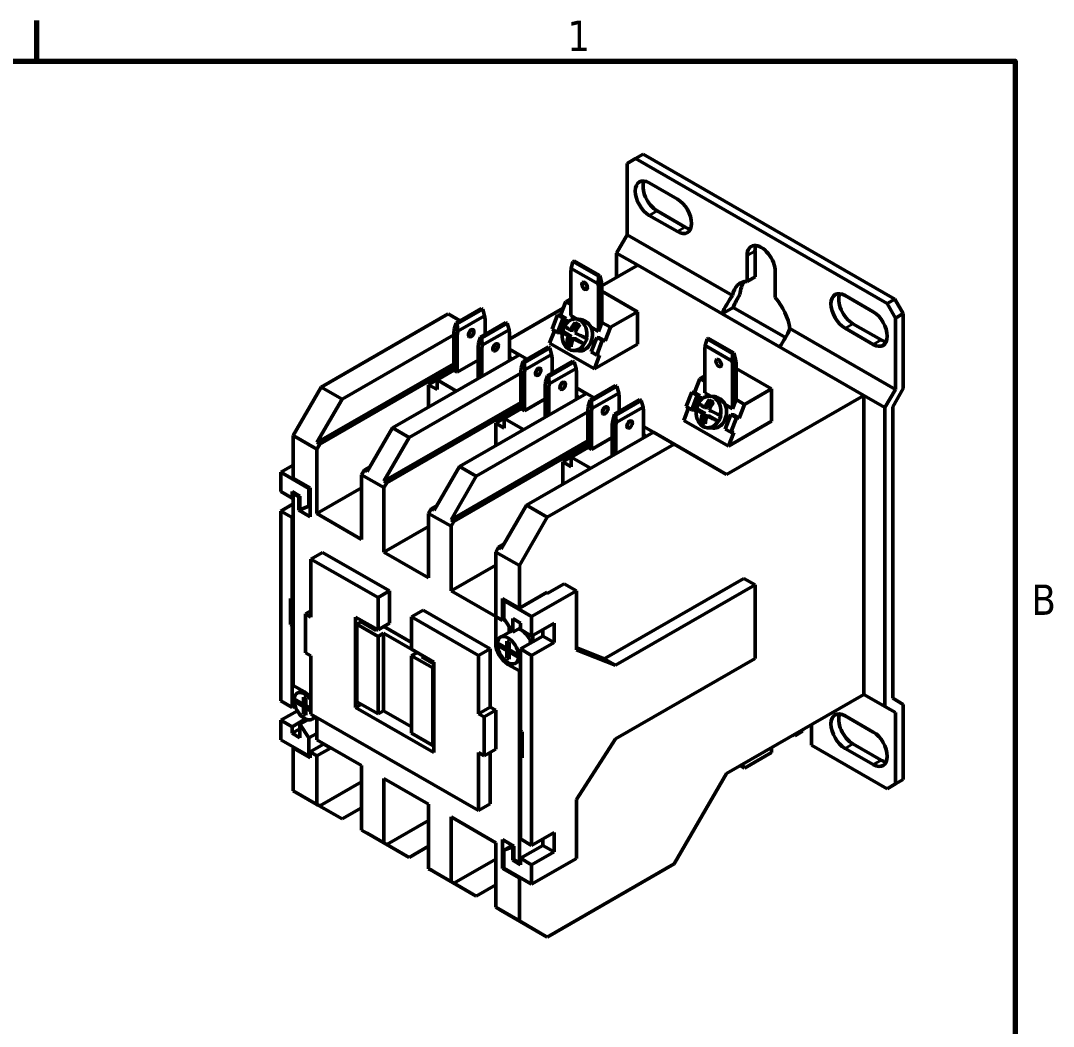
# Model space of a CAD drawing. Header units: inches. Extents: x 0.1 to 13.5, y 0.3 to 8.5.
# Drawn here: x 10.148 to 13.416, y 5.25 to 8.432 of the extents above; entities that cross this region are included whole.
import ezdxf

# ---------------------------------------------------------------- set-up
doc = ezdxf.new("R2010")
doc.units = ezdxf.units.IN
doc.header["$LTSCALE"] = 0.8
doc.header["$MEASUREMENT"] = 0
for name, color, linetype, lineweight in [('Border (ANSI)', 7, 'Continuous', 70), ('Visible (ANSI)', 7, 'Continuous', 50), ('Visible Narrow (ANSI)', 7, 'Continuous', 35)]:
    doc.layers.add(name, color=color, linetype=linetype, lineweight=lineweight)
doc.styles.add('Note Text (ANSI)', font='TAHOMA.TTF')

# ---------------------------------------------------------------- blocks, each defined once
blk = doc.blocks.new('Borders Default Border')
at = {"layer": 'Border (ANSI)'}
blk.add_line((12.75, 10.38), (12.75, 10.54), dxfattribs=at)
at = {"layer": 'Border (ANSI)', "flags": 128}
blk.add_lwpolyline([(0.38, 0.62), (0.38, 10.38), (16.62, 10.38), (16.62, 0.62), (0.38, 0.62)], dxfattribs=at)
at = {"layer": 'Border (ANSI)', "char_height": 0.12, "attachment_point": 7, "style": 'Note Text (ANSI)'}
for s, insert in [('1', (14.8479, 10.42)), ('B', (16.6834, 8.19))]:
    blk.add_mtext(s, dxfattribs=dict(at, insert=insert))

msp = doc.modelspace()

# ---------------------------------------------------------------- linework, layer by layer
at = {"layer": 'Visible (ANSI)'}
for p, q in [((12.11877, 8.00969), (12.09402, 7.99543)), ((12.91482, 7.55127), (12.11877, 8.00969)), ((12.09402, 7.99543), (12.0675, 7.98005)), ((12.0675, 7.75441), (12.0675, 7.98005)), ((12.09402, 7.99543), (12.89007, 7.53702)), ((12.1378, 7.91873), (12.22688, 7.86743)), ((12.22688, 7.76443), (12.1378, 7.81573)), ((12.16254, 7.82998), (12.25163, 7.77868)), ((12.03426, 7.69684), (12.0675, 7.75441)), ((12.0675, 7.75441), (12.40111, 7.5623)), ((12.03426, 7.61998), (12.03426, 7.69684)), ((12.10099, 7.65841), (12.03426, 7.69684)), ((12.4475, 7.60713), (12.4475, 7.68888)), ((12.47225, 7.70313), (12.47225, 7.62138)), ((11.88916, 7.63684), (11.89049, 7.64834)), ((11.89049, 7.64834), (11.89623, 7.66954)), ((11.89049, 7.64834), (11.97553, 7.59937)), ((11.89623, 7.66954), (11.9003, 7.67188)), ((11.97685, 7.62311), (11.89623, 7.66954)), ((11.9003, 7.67188), (11.98092, 7.62545)), ((12.10101, 7.65842), (11.98793, 7.5933)), ((12.8166, 7.24634), (12.10101, 7.65842)), ((11.88916, 7.49906), (11.88916, 7.63684)), ((11.97685, 7.62311), (11.97553, 7.59937)), ((11.98092, 7.62545), (11.97685, 7.62311)), ((11.98666, 7.60578), (11.98092, 7.62545)), ((12.47225, 7.62138), (12.4475, 7.60713)), ((12.53659, 7.63758), (12.53659, 7.55582)), ((11.97553, 7.59937), (11.97685, 7.58634)), ((11.97685, 7.58634), (11.98799, 7.59275)), ((11.97685, 7.44856), (11.97685, 7.58634)), ((11.98799, 7.59275), (11.98666, 7.60578)), ((11.98799, 7.47727), (11.98799, 7.59275)), ((11.88916, 7.55229), (11.87344, 7.54324)), ((11.98799, 7.57568), (12.1003, 7.511)), ((12.75721, 7.56203), (12.84629, 7.51073)), ((12.89007, 7.53702), (12.91482, 7.55127)), ((12.91482, 7.55127), (12.94134, 7.50534)), ((11.52613, 7.47541), (11.60675, 7.52183)), ((11.61082, 7.51949), (11.5302, 7.47307)), ((11.60675, 7.52183), (11.61082, 7.51949)), ((11.61082, 7.51949), (11.61656, 7.49829)), ((11.86551, 7.52281), (11.69514, 7.4247)), ((11.87344, 7.54324), (11.85675, 7.50022)), ((11.87344, 7.54324), (11.88916, 7.53418)), ((12.40284, 7.52494), (12.36784, 7.50478)), ((12.40284, 7.52494), (12.56882, 7.42936)), ((12.91659, 7.49109), (12.89007, 7.53702)), ((11.50138, 7.50442), (11.09939, 7.27293)), ((11.53895, 7.48279), (11.50138, 7.50442)), ((11.53152, 7.44932), (11.61656, 7.49829)), ((11.61656, 7.49829), (11.61789, 7.48679)), ((11.61789, 7.43927), (11.61789, 7.48679)), ((11.84757, 7.50106), (11.82991, 7.45552)), ((11.85675, 7.50022), (11.84757, 7.50106)), ((11.84757, 7.50106), (11.86525, 7.49088)), ((11.84758, 7.44534), (11.86525, 7.49088)), ((11.85675, 7.50022), (11.87443, 7.49004)), ((11.85677, 7.4445), (11.87443, 7.49004)), ((11.86525, 7.49088), (11.87443, 7.49004)), ((11.90861, 7.48786), (11.88916, 7.49906)), ((11.90552, 7.48814), (11.92096, 7.48672)), ((12.01486, 7.4618), (12.1003, 7.511)), ((12.1003, 7.511), (12.1003, 7.40881)), ((12.54981, 7.4), (12.36784, 7.50478)), ((12.94134, 7.50534), (12.91659, 7.49109)), ((12.91659, 7.49109), (12.91659, 7.26545)), ((12.94134, 7.26785), (12.94134, 7.50534)), ((11.52039, 7.45573), (11.51906, 7.4427)), ((11.52613, 7.47541), (11.52039, 7.45573)), ((11.5302, 7.47307), (11.52613, 7.47541)), ((11.53152, 7.44932), (11.5302, 7.47307)), ((11.60338, 7.43092), (11.68401, 7.47735)), ((11.68807, 7.475), (11.60745, 7.42858)), ((11.60877, 7.40483), (11.69382, 7.4538)), ((11.68401, 7.47735), (11.68807, 7.475)), ((11.68807, 7.475), (11.69382, 7.4538)), ((11.69382, 7.4538), (11.69514, 7.4423)), ((11.82991, 7.45552), (11.84758, 7.44534)), ((11.8888, 7.45233), (11.89826, 7.45146)), ((11.90716, 7.47443), (11.89826, 7.45146)), ((11.97685, 7.44856), (11.95358, 7.46196)), ((11.98799, 7.47727), (11.97685, 7.44856)), ((11.98799, 7.47727), (12.01486, 7.4618)), ((11.99817, 7.41878), (12.01486, 7.4618)), ((12.58298, 7.45756), (12.91659, 7.26545)), ((12.84629, 7.40773), (12.75721, 7.45903)), ((12.78196, 7.47328), (12.87104, 7.42198)), ((11.16551, 7.23486), (11.51906, 7.43846)), ((11.51906, 7.3262), (11.51906, 7.4427)), ((11.51906, 7.4427), (11.5302, 7.43629)), ((11.5302, 7.43629), (11.53152, 7.44932)), ((11.5302, 7.31979), (11.5302, 7.43629)), ((11.60338, 7.43092), (11.59764, 7.41124)), ((11.60745, 7.42858), (11.60338, 7.43092)), ((11.60877, 7.40483), (11.60745, 7.42858)), ((11.69514, 7.35662), (11.69514, 7.4423)), ((11.83768, 7.45104), (11.82241, 7.41166)), ((11.85677, 7.4445), (11.84758, 7.44534)), ((11.86278, 7.44918), (11.86362, 7.4491)), ((11.86362, 7.4491), (11.89119, 7.43323)), ((11.89119, 7.43323), (11.88146, 7.40816)), ((11.89119, 7.43323), (11.88173, 7.43409)), ((11.89587, 7.42595), (11.90533, 7.42508)), ((11.90533, 7.42508), (11.9329, 7.40921)), ((11.93913, 7.42752), (11.93997, 7.42744)), ((11.97131, 7.4298), (11.95365, 7.38426)), ((11.9805, 7.42896), (11.97131, 7.4298)), ((11.97131, 7.4298), (11.98899, 7.41962)), ((11.97133, 7.37408), (11.98899, 7.41962)), ((11.9805, 7.42896), (11.99817, 7.41878)), ((11.98899, 7.41962), (11.99817, 7.41878)), ((12.31475, 7.40402), (12.3205, 7.42522)), ((12.3205, 7.42522), (12.32456, 7.42756)), ((12.40112, 7.37879), (12.3205, 7.42522)), ((12.32456, 7.42756), (12.40518, 7.38114)), ((11.59764, 7.41124), (11.59631, 7.39822)), ((11.59631, 7.39822), (11.60745, 7.3918)), ((11.59631, 7.29971), (11.59631, 7.39822)), ((11.60745, 7.3918), (11.60877, 7.40483)), ((11.60745, 7.30612), (11.60745, 7.3918)), ((11.64299, 7.39736), (11.6432, 7.39723)), ((11.64301, 7.39747), (11.64392, 7.39798)), ((11.69514, 7.39245), (11.72625, 7.37454)), ((11.73826, 7.35325), (11.81888, 7.39967)), ((11.82295, 7.39733), (11.74233, 7.35091)), ((11.81888, 7.39967), (11.82295, 7.39733)), ((11.96383, 7.33022), (11.82241, 7.41166)), ((11.82295, 7.39733), (11.82869, 7.37613)), ((11.87649, 7.40861), (11.88146, 7.40816)), ((11.88146, 7.40816), (11.89081, 7.40277)), ((11.89639, 7.38856), (11.91407, 7.38694)), ((11.9329, 7.40921), (11.93206, 7.40928)), ((12.1003, 7.40881), (11.96383, 7.33022)), ((12.31342, 7.39252), (12.31475, 7.40402)), ((12.31342, 7.25474), (12.31342, 7.39252)), ((12.31475, 7.40402), (12.39979, 7.35505)), ((11.7266, 7.37473), (11.32461, 7.14324)), ((11.59631, 7.35787), (11.5302, 7.31979)), ((11.69514, 7.36732), (11.70444, 7.36197)), ((11.75108, 7.36063), (11.7266, 7.37473)), ((11.73826, 7.35325), (11.73252, 7.33357)), ((11.74233, 7.35091), (11.73826, 7.35325)), ((11.74365, 7.32716), (11.82869, 7.37613)), ((11.81552, 7.30876), (11.89614, 7.35519)), ((11.82869, 7.37613), (11.83002, 7.36463)), ((11.83002, 7.31711), (11.83002, 7.36463)), ((11.89614, 7.35519), (11.9002, 7.35285)), ((11.95365, 7.38426), (11.97133, 7.37408)), ((11.96383, 7.33022), (11.98051, 7.37324)), ((11.98051, 7.37324), (11.97133, 7.37408)), ((12.40112, 7.37879), (12.39979, 7.35505)), ((12.39979, 7.35505), (12.40112, 7.34202)), ((12.40518, 7.38114), (12.40112, 7.37879)), ((12.41093, 7.36146), (12.40518, 7.38114)), ((12.41225, 7.34843), (12.41093, 7.36146)), ((11.08596, 7.09708), (11.51906, 7.34648)), ((11.51906, 7.3363), (11.0948, 7.09199)), ((11.46603, 7.29566), (11.51906, 7.3262)), ((11.5302, 7.31979), (11.51906, 7.3262)), ((11.73252, 7.33357), (11.73119, 7.32055)), ((11.73119, 7.20404), (11.73119, 7.32055)), ((11.73119, 7.32055), (11.74233, 7.31413)), ((11.74365, 7.32716), (11.74233, 7.35091)), ((11.74233, 7.31413), (11.74365, 7.32716)), ((11.9002, 7.35285), (11.81958, 7.30642)), ((11.82091, 7.28267), (11.90595, 7.33164)), ((11.9002, 7.35285), (11.90595, 7.33164)), ((11.90595, 7.33164), (11.90727, 7.32014)), ((12.40112, 7.34202), (12.41225, 7.34843)), ((12.40112, 7.20424), (12.40112, 7.34202)), ((12.41225, 7.23296), (12.41225, 7.34843)), ((12.41225, 7.33136), (12.52457, 7.26668)), ((11.37764, 7.1127), (11.73119, 7.3163)), ((11.43951, 7.28028), (11.46603, 7.29555)), ((11.46603, 7.26501), (11.46603, 7.29566)), ((11.52766, 7.26017), (11.46603, 7.29566)), ((11.74233, 7.19763), (11.74233, 7.31413)), ((11.80977, 7.28908), (11.80844, 7.27606)), ((11.81552, 7.30876), (11.80977, 7.28908)), ((11.81958, 7.30642), (11.81552, 7.30876)), ((11.82091, 7.28267), (11.81958, 7.30642)), ((11.90727, 7.23446), (11.90727, 7.32014)), ((12.2977, 7.29892), (12.28102, 7.2559)), ((12.31342, 7.30798), (12.2977, 7.29892)), ((12.2977, 7.29892), (12.31342, 7.28987)), ((11.011, 7.11984), (11.09939, 7.27293)), ((11.09939, 7.27293), (11.16551, 7.23486)), ((11.43951, 7.28028), (11.43951, 7.20941)), ((11.46603, 7.26501), (11.43951, 7.28028)), ((11.80844, 7.27606), (11.81958, 7.26965)), ((11.80844, 7.17755), (11.80844, 7.27606)), ((11.81958, 7.26965), (11.82091, 7.28267)), ((11.81958, 7.18396), (11.81958, 7.26965)), ((11.85512, 7.2752), (11.85534, 7.27507)), ((11.85515, 7.27531), (11.85605, 7.27583)), ((11.90727, 7.27029), (11.93839, 7.25238)), ((11.9504, 7.23109), (12.03102, 7.27752)), ((12.03508, 7.27517), (11.95446, 7.22875)), ((12.03102, 7.27752), (12.03508, 7.27517)), ((12.03508, 7.27517), (12.04083, 7.25397)), ((12.27183, 7.25674), (12.25417, 7.2112)), ((12.28102, 7.2559), (12.27183, 7.25674)), ((12.27183, 7.25674), (12.28951, 7.24656)), ((12.28102, 7.2559), (12.29869, 7.24572)), ((12.43912, 7.21748), (12.52457, 7.26668)), ((12.52457, 7.26668), (12.52457, 7.16449)), ((12.91659, 7.26545), (12.88335, 7.20788)), ((12.9081, 7.21028), (12.94134, 7.26785)), ((11.08596, 7.09708), (11.16551, 7.23486)), ((11.29809, 6.97492), (11.73119, 7.22433)), ((11.93873, 7.25257), (11.53674, 7.02108)), ((11.80844, 7.23571), (11.74233, 7.19763)), ((11.90727, 7.24517), (11.91657, 7.23981)), ((11.96322, 7.23847), (11.93873, 7.25257)), ((11.9504, 7.23109), (11.94465, 7.21141)), ((11.95446, 7.22875), (11.9504, 7.23109)), ((11.95579, 7.205), (11.95446, 7.22875)), ((11.95579, 7.205), (12.04083, 7.25397)), ((12.02765, 7.1866), (12.10827, 7.23303)), ((12.11233, 7.23069), (12.03171, 7.18426)), ((12.04083, 7.25397), (12.04215, 7.24247)), ((12.04215, 7.19495), (12.04215, 7.24247)), ((12.10827, 7.23303), (12.11233, 7.23069)), ((12.11233, 7.23069), (12.11808, 7.20949)), ((12.27185, 7.20102), (12.28951, 7.24656)), ((12.28103, 7.20018), (12.29869, 7.24572)), ((12.28951, 7.24656), (12.29869, 7.24572)), ((12.33288, 7.24354), (12.31342, 7.25474)), ((12.33143, 7.23011), (12.32252, 7.20714)), ((12.32978, 7.24382), (12.34522, 7.24241)), ((12.8166, 7.24634), (12.38244, 6.99632)), ((12.41225, 7.23296), (12.40112, 7.20424)), ((12.41225, 7.23296), (12.43912, 7.21748)), ((12.8166, 7.24632), (12.8166, 7.24634)), ((12.8166, 7.24632), (12.8166, 6.30046)), ((12.88335, 7.20788), (12.8166, 7.24632)), ((11.73119, 7.21415), (11.30693, 6.96983)), ((11.58977, 6.99054), (11.94332, 7.19414)), ((11.67816, 7.17351), (11.73119, 7.20404)), ((11.74233, 7.19763), (11.73119, 7.20404)), ((11.94465, 7.21141), (11.94332, 7.19839)), ((11.94332, 7.08189), (11.94332, 7.19839)), ((11.94332, 7.19839), (11.95446, 7.19197)), ((11.95446, 7.19197), (11.95579, 7.205)), ((11.95446, 7.07547), (11.95446, 7.19197)), ((12.03304, 7.16051), (12.11808, 7.20949)), ((12.11808, 7.20949), (12.1194, 7.19799)), ((12.1194, 7.1123), (12.1194, 7.19799)), ((12.26195, 7.20673), (12.24667, 7.16734)), ((12.25417, 7.2112), (12.27185, 7.20102)), ((12.28103, 7.20018), (12.27185, 7.20102)), ((12.28704, 7.20486), (12.28788, 7.20479)), ((12.28788, 7.20479), (12.31545, 7.18891)), ((12.31545, 7.18891), (12.306, 7.18978)), ((12.31307, 7.20801), (12.32252, 7.20714)), ((12.40112, 7.20424), (12.37784, 7.21765)), ((12.42244, 7.17446), (12.43912, 7.21748)), ((12.88335, 7.20788), (12.88335, 6.26202)), ((12.9081, 6.28812), (12.9081, 7.21028)), ((11.65164, 7.15812), (11.67816, 7.17339)), ((11.65164, 7.15812), (11.65164, 7.08725)), ((11.67816, 7.14285), (11.65164, 7.15812)), ((11.67816, 7.14285), (11.67816, 7.17351)), ((11.73979, 7.13801), (11.67816, 7.17351)), ((12.0219, 7.16693), (12.02058, 7.1539)), ((12.02765, 7.1866), (12.0219, 7.16693)), ((12.03171, 7.18426), (12.02765, 7.1866)), ((12.03304, 7.16051), (12.03171, 7.18426)), ((12.03171, 7.14749), (12.03304, 7.16051)), ((12.38809, 7.0859), (12.24667, 7.16734)), ((12.30075, 7.1643), (12.30573, 7.16384)), ((12.31545, 7.18891), (12.30573, 7.16384)), ((12.30573, 7.16384), (12.31508, 7.15846)), ((12.32014, 7.18163), (12.32959, 7.18077)), ((12.32959, 7.18077), (12.35716, 7.16489)), ((12.35716, 7.16489), (12.35632, 7.16497)), ((12.3634, 7.1832), (12.36423, 7.18312)), ((12.39558, 7.18548), (12.37791, 7.13994)), ((12.52457, 7.16449), (12.38809, 7.0859)), ((12.40476, 7.18464), (12.39558, 7.18548)), ((12.39558, 7.18548), (12.41325, 7.1753)), ((12.39559, 7.12976), (12.41325, 7.1753)), ((12.40476, 7.18464), (12.42244, 7.17446)), ((12.41325, 7.1753), (12.42244, 7.17446)), ((11.32461, 7.14324), (11.24506, 7.00546)), ((11.32461, 7.14324), (11.37764, 7.1127)), ((12.15086, 7.13041), (11.74887, 6.89892)), ((12.02058, 7.1539), (12.03171, 7.14749)), ((12.02058, 7.05539), (12.02058, 7.1539)), ((12.03171, 7.0618), (12.03171, 7.14749)), ((12.06725, 7.15304), (12.06747, 7.15291)), ((12.06728, 7.15315), (12.06818, 7.15367)), ((12.1194, 7.14813), (12.15052, 7.13022)), ((12.21697, 7.09234), (12.15086, 7.13041)), ((12.32066, 7.14424), (12.33833, 7.14262)), ((12.37791, 7.13994), (12.39559, 7.12976)), ((12.38809, 7.0859), (12.40478, 7.12892)), ((12.40478, 7.12892), (12.39559, 7.12976)), ((11.011, 6.98495), (11.011, 7.11984)), ((11.08596, 7.07668), (11.011, 7.11984)), ((11.0948, 7.09199), (11.08596, 7.09708)), ((11.08596, 7.07668), (11.0948, 7.09199)), ((11.29809, 6.97492), (11.37764, 7.1127)), ((11.51022, 6.85276), (11.94332, 7.10217)), ((11.94332, 7.09199), (11.51906, 6.84767)), ((12.21697, 7.09234), (11.81498, 6.86085)), ((12.02058, 7.11355), (11.95446, 7.07547)), ((12.1194, 7.12301), (12.1287, 7.11765)), ((12.38244, 6.99632), (12.21697, 7.09234)), ((11.08596, 6.87229), (11.08596, 7.07668)), ((11.89029, 7.05135), (11.94332, 7.08189)), ((11.95446, 7.07547), (11.94332, 7.08189)), ((11.86377, 7.03596), (11.89029, 7.05123)), ((11.86377, 7.03596), (11.86377, 6.96509)), ((11.89029, 7.02069), (11.86377, 7.03596)), ((11.89029, 7.02069), (11.89029, 7.05135)), ((11.95192, 7.01585), (11.89029, 7.05135)), ((10.97211, 7.00325), (11.011, 7.02565)), ((10.97211, 6.94194), (10.97211, 7.00325)), ((10.97211, 7.00325), (11.0605, 6.95235)), ((11.23622, 7.01055), (11.22738, 6.99524)), ((11.29809, 6.95452), (11.22738, 6.99524)), ((11.22738, 6.99524), (11.22738, 6.79085)), ((11.23622, 7.01055), (11.25386, 7.02071)), ((11.24506, 7.00546), (11.23622, 7.01055)), ((11.53674, 7.02108), (11.45719, 6.8833)), ((11.53674, 7.02108), (11.58977, 6.99054)), ((11.011, 6.98495), (11.06404, 6.95441)), ((11.30693, 6.96983), (11.29809, 6.97492)), ((11.29809, 6.95452), (11.30693, 6.96983)), ((11.51022, 6.85276), (11.58977, 6.99054)), ((10.97211, 6.94194), (11.00747, 6.92158)), ((11.00747, 6.94202), (11.00747, 6.92158)), ((11.03222, 6.92776), (11.00747, 6.94202)), ((11.011, 6.93589), (11.01455, 6.93794)), ((11.011, 6.32886), (11.011, 6.93589)), ((11.02868, 6.92571), (11.011, 6.93589)), ((11.0605, 6.95235), (11.06404, 6.95439)), ((11.0605, 6.95235), (11.0605, 6.896)), ((11.06404, 6.95441), (11.06404, 6.86243)), ((11.08596, 6.87229), (11.22738, 6.95373)), ((11.29809, 6.75013), (11.29809, 6.95452)), ((10.97211, 6.88062), (11.011, 6.90302)), ((11.00747, 6.92158), (11.011, 6.92361)), ((11.02868, 6.92571), (11.03222, 6.92775)), ((11.02868, 6.88279), (11.02868, 6.92571)), ((11.03222, 6.88484), (11.03222, 6.92776)), ((11.0605, 6.896), (11.03222, 6.88484)), ((11.0605, 6.896), (11.06404, 6.89803)), ((11.44835, 6.88839), (11.46599, 6.89855)), ((11.74887, 6.89892), (11.66932, 6.76114)), ((11.74887, 6.89892), (11.81498, 6.86085)), ((11.00747, 6.86026), (10.97211, 6.88062)), ((10.97211, 6.27972), (10.97211, 6.88062)), ((11.02868, 6.88279), (11.0323, 6.88488)), ((11.06404, 6.86243), (11.02868, 6.88279)), ((11.22738, 6.79085), (11.08596, 6.87229)), ((11.44835, 6.88839), (11.43951, 6.87308)), ((11.51022, 6.83236), (11.43951, 6.87308)), ((11.43951, 6.87308), (11.43951, 6.66869)), ((11.45719, 6.8833), (11.44835, 6.88839)), ((11.011, 6.8623), (11.00747, 6.86026)), ((11.00747, 6.86026), (11.00747, 6.60069)), ((11.29809, 6.75013), (11.43951, 6.83157)), ((11.51906, 6.84767), (11.51022, 6.85276)), ((11.51022, 6.83236), (11.51906, 6.84767)), ((11.51022, 6.62797), (11.51022, 6.83236)), ((11.81498, 6.86085), (11.7266, 6.70776)), ((11.66048, 6.76623), (11.65164, 6.75092)), ((11.66048, 6.76623), (11.67813, 6.77639)), ((11.66932, 6.76114), (11.66048, 6.76623)), ((11.10363, 6.7497), (11.06709, 6.72866)), ((11.10363, 6.7497), (11.31577, 6.62754)), ((11.43951, 6.66869), (11.29809, 6.75013)), ((11.7266, 6.70776), (11.65164, 6.75092)), ((11.65164, 6.75092), (11.65164, 6.54653)), ((11.06709, 6.54471), (11.06709, 6.72866)), ((11.06709, 6.72866), (11.27923, 6.6065)), ((11.51022, 6.62797), (11.65164, 6.70941)), ((11.7266, 6.70776), (11.7266, 6.57286)), ((11.9953, 6.41286), (12.43724, 6.66735)), ((12.43724, 6.66735), (12.47259, 6.647)), ((11.81498, 6.61967), (11.86802, 6.65021)), ((11.90691, 6.62782), (11.86802, 6.65021)), ((12.47259, 6.647), (12.03065, 6.3925)), ((12.47259, 6.647), (12.47259, 6.41399)), ((11.00217, 6.60374), (11.00217, 6.52199)), ((11.00747, 6.60069), (11.00217, 6.60374)), ((11.00747, 6.60069), (11.011, 6.60273)), ((11.31577, 6.62754), (11.27923, 6.6065)), ((11.27923, 6.6065), (11.27923, 6.5043)), ((11.31577, 6.62754), (11.31577, 6.52535)), ((11.65164, 6.54653), (11.51022, 6.62797)), ((11.67356, 6.53391), (11.67356, 6.6034)), ((11.67356, 6.6034), (11.7266, 6.57286)), ((11.7266, 6.57286), (11.81498, 6.62376)), ((11.76549, 6.54638), (11.90691, 6.62782)), ((11.81144, 6.62172), (11.81498, 6.61967)), ((11.81498, 6.62376), (11.81498, 6.61967)), ((11.90691, 6.44129), (11.90691, 6.62782)), ((11.6771, 6.59728), (11.68065, 6.59932)), ((11.76549, 6.54638), (11.6771, 6.59728)), ((11.6771, 6.59728), (11.6771, 6.54092)), ((11.06709, 6.56507), (11.04942, 6.55489)), ((11.04942, 6.43226), (11.04942, 6.55489)), ((11.04942, 6.55489), (11.06709, 6.54471)), ((11.27923, 6.5043), (11.20851, 6.54502)), ((11.20851, 6.54502), (11.20851, 6.25888)), ((11.42183, 6.56646), (11.38529, 6.54542)), ((11.38529, 6.44322), (11.38529, 6.54542)), ((11.38529, 6.54542), (11.59742, 6.42326)), ((11.42183, 6.56646), (11.63396, 6.4443)), ((11.65164, 6.54653), (11.67356, 6.53391)), ((11.65164, 6.46274), (11.65164, 6.54653)), ((11.67356, 6.53391), (11.67944, 6.5373)), ((11.6771, 6.54092), (11.70538, 6.49719)), ((11.70538, 6.49719), (11.70538, 6.54011)), ((11.70538, 6.54011), (11.73013, 6.52586)), ((11.76549, 6.48506), (11.76549, 6.54638)), ((11.00217, 6.52199), (11.011, 6.52708)), ((11.00217, 6.52199), (11.00747, 6.51894)), ((11.00747, 6.51894), (11.011, 6.52097)), ((11.00747, 6.51894), (11.00747, 6.25936)), ((11.21205, 6.52255), (11.22549, 6.53029)), ((11.27923, 6.48386), (11.21205, 6.52255)), ((11.21205, 6.52255), (11.21205, 6.27728)), ((11.22549, 6.53029), (11.2738, 6.50246)), ((11.24506, 6.52398), (11.24506, 6.51902)), ((11.2738, 6.50246), (11.27811, 6.50495)), ((11.31577, 6.52535), (11.27923, 6.5043)), ((11.29802, 6.51513), (11.38529, 6.46487)), ((11.69407, 6.51468), (11.69407, 6.49719)), ((11.70538, 6.49719), (11.73013, 6.51144)), ((11.73013, 6.52586), (11.73013, 6.50542)), ((11.73013, 6.50542), (11.76549, 6.48506)), ((11.76549, 6.48506), (11.8362, 6.52578)), ((11.80084, 6.48483), (11.80084, 6.50542)), ((11.8362, 6.52578), (11.8362, 6.46447)), ((11.2969, 6.49404), (11.27923, 6.48386)), ((11.27923, 6.48386), (11.27923, 6.2386)), ((11.40297, 6.43297), (11.2969, 6.49404)), ((11.2969, 6.49404), (11.2969, 6.24878)), ((11.70231, 6.50194), (11.66683, 6.4815)), ((11.73013, 6.44411), (11.80084, 6.48483)), ((11.76902, 6.4871), (11.76902, 6.4665)), ((11.8362, 6.46447), (11.80084, 6.48483)), ((11.456, 6.4025), (11.38529, 6.44322)), ((11.63396, 6.4443), (11.59742, 6.42326)), ((11.63396, 6.4443), (11.63396, 6.26035)), ((11.65713, 6.46366), (11.687, 6.44646)), ((11.65713, 6.45549), (11.66244, 6.45854)), ((11.687, 6.43829), (11.65713, 6.45549)), ((11.66244, 6.45854), (11.6923, 6.44134)), ((11.687, 6.44646), (11.687, 6.46895)), ((11.687, 6.46895), (11.69407, 6.46487)), ((11.687, 6.44646), (11.6923, 6.44952)), ((11.6923, 6.44134), (11.687, 6.43829)), ((11.687, 6.41581), (11.687, 6.43829)), ((11.6923, 6.46589), (11.6923, 6.44952)), ((11.6923, 6.44134), (11.6923, 6.41886)), ((11.69407, 6.46487), (11.69407, 6.44239)), ((11.69407, 6.44239), (11.72393, 6.42519)), ((11.76549, 6.42375), (11.73013, 6.44411)), ((11.73013, 6.44411), (11.73013, 6.18454)), ((11.8362, 6.46447), (11.76549, 6.42375)), ((11.90691, 6.44771), (11.9953, 6.41286)), ((12.03065, 6.3925), (11.90691, 6.44129)), ((11.06709, 6.42208), (11.04942, 6.43226)), ((11.06709, 6.23813), (11.06709, 6.42208)), ((11.38529, 6.42279), (11.40297, 6.43297)), ((11.45247, 6.3841), (11.38529, 6.42279)), ((11.38529, 6.17752), (11.38529, 6.42279)), ((11.4219, 6.42214), (11.41759, 6.41966)), ((11.41759, 6.41966), (11.456, 6.39754)), ((11.4407, 6.41132), (11.4407, 6.40635)), ((11.59742, 6.42326), (11.59742, 6.23931)), ((11.687, 6.41581), (11.6923, 6.41886)), ((11.69407, 6.41173), (11.687, 6.41581)), ((11.6923, 6.41886), (11.69407, 6.41784)), ((11.69407, 6.43422), (11.69937, 6.43727)), ((11.72393, 6.41702), (11.69407, 6.43422)), ((11.69407, 6.43422), (11.69407, 6.41173)), ((11.69937, 6.43727), (11.72924, 6.42007)), ((11.73013, 6.40833), (11.71424, 6.39918)), ((11.72393, 6.42519), (11.72924, 6.42825)), ((11.72924, 6.42007), (11.72393, 6.41702)), ((11.76549, 5.82285), (11.76549, 6.42375)), ((12.03065, 6.3925), (11.9953, 6.41286)), ((12.03065, 6.1595), (12.47259, 6.41399)), ((11.456, 6.38614), (11.45247, 6.3841)), ((11.45247, 6.3841), (11.45247, 6.13884)), ((11.456, 6.11636), (11.456, 6.4025)), ((11.7266, 6.37461), (11.69053, 6.39537)), ((11.73013, 6.37664), (11.7266, 6.37461)), ((11.7266, 6.37461), (11.7266, 5.76758)), ((11.011, 6.32886), (11.04707, 6.3081)), ((11.03852, 6.31302), (11.02336, 6.30429)), ((10.97211, 6.27972), (11.00747, 6.25936)), ((11.01367, 6.28645), (11.04353, 6.26926)), ((11.01367, 6.27828), (11.01897, 6.28133)), ((11.04353, 6.26108), (11.01367, 6.27828)), ((11.01897, 6.28133), (11.04883, 6.26413)), ((11.04353, 6.26926), (11.04353, 6.29174)), ((11.04353, 6.29174), (11.0506, 6.28767)), ((11.04883, 6.28868), (11.04883, 6.27231)), ((11.0506, 6.28767), (11.0506, 6.26518)), ((11.21205, 6.27728), (11.27923, 6.2386)), ((12.8166, 6.30044), (12.38244, 6.05042)), ((12.81649, 6.30037), (12.91659, 6.24273)), ((12.8166, 6.30044), (12.8166, 6.30046)), ((12.8166, 6.30046), (12.88335, 6.26202)), ((12.94134, 6.26884), (12.9081, 6.28812)), ((10.97211, 6.21841), (11.02396, 6.24826)), ((11.00747, 6.25936), (11.01652, 6.26458)), ((11.04353, 6.26926), (11.04883, 6.27231)), ((11.04883, 6.26413), (11.04353, 6.26108)), ((11.04353, 6.2386), (11.04353, 6.26108)), ((11.04883, 6.26413), (11.04883, 6.24165)), ((11.0506, 6.26518), (11.06709, 6.25569)), ((11.0506, 6.25701), (11.05591, 6.26006)), ((11.06709, 6.24751), (11.0506, 6.25701)), ((11.0506, 6.25701), (11.0506, 6.23453)), ((11.05591, 6.26006), (11.06709, 6.25362)), ((11.22626, 6.2691), (11.20851, 6.25888)), ((11.20851, 6.25888), (11.456, 6.11636)), ((11.27923, 6.2386), (11.2969, 6.24878)), ((11.2969, 6.24878), (11.38529, 6.19788)), ((11.63396, 6.26035), (11.59742, 6.23931)), ((11.65164, 6.25017), (11.6151, 6.22913)), ((11.63396, 6.26035), (11.65164, 6.25017)), ((11.65164, 6.25017), (11.65164, 6.12754)), ((12.88335, 6.26202), (12.91659, 6.24273)), ((12.91659, 6.24273), (12.91659, 6.01709)), ((12.94134, 6.03134), (12.94134, 6.26884)), ((11.00747, 6.19805), (10.97211, 6.21841)), ((10.97211, 6.15709), (10.97211, 6.21841)), ((11.05021, 6.22266), (11.00747, 6.19805)), ((11.03222, 6.20628), (11.05671, 6.22038)), ((11.04353, 6.2386), (11.04883, 6.24165)), ((11.0506, 6.23453), (11.04353, 6.2386)), ((11.04883, 6.24165), (11.0506, 6.24063)), ((11.05343, 6.21849), (11.05343, 6.22134)), ((11.59742, 5.93273), (11.06709, 6.23813)), ((11.08296, 6.22899), (11.07077, 6.22197)), ((11.08596, 6.22726), (11.08596, 6.15694)), ((11.59742, 6.23931), (11.6151, 6.22913)), ((11.6151, 6.22913), (11.6151, 6.1065)), ((12.75721, 6.23271), (12.84629, 6.18141)), ((11.00747, 6.19805), (11.00747, 6.17761)), ((11.00747, 6.17761), (11.03222, 6.19186)), ((11.00747, 6.17761), (11.03222, 6.16336)), ((11.03222, 6.20628), (11.0605, 6.16255)), ((11.03222, 6.16336), (11.03222, 6.20628)), ((11.0605, 6.16255), (11.08596, 6.17721)), ((11.38529, 6.17752), (11.45247, 6.13884)), ((11.73013, 6.18454), (11.73543, 6.18148)), ((11.73543, 6.18148), (11.73543, 6.09973)), ((12.62286, 6.18408), (12.59811, 6.16983)), ((12.62286, 6.18887), (12.62286, 6.18408)), ((12.65114, 6.20516), (12.65114, 6.13929)), ((11.0605, 6.10619), (10.97211, 6.15709)), ((11.0605, 6.16255), (11.0605, 6.10619)), ((11.08596, 6.15694), (11.22738, 6.0755)), ((11.10646, 6.1429), (11.10646, 6.14513)), ((11.90691, 5.96819), (12.03065, 6.1595)), ((12.59811, 6.16983), (12.59396, 6.17222)), ((12.59811, 6.16983), (12.59811, 6.17462)), ((12.78196, 6.14396), (12.87104, 6.09266)), ((11.011, 6.13061), (11.01455, 6.13265)), ((11.011, 5.99571), (11.011, 6.13061)), ((11.06404, 6.10007), (11.011, 6.13061)), ((11.06404, 6.11846), (11.10646, 6.1429)), ((11.08596, 6.10584), (11.06404, 6.11846)), ((11.06404, 6.11846), (11.06404, 6.10007)), ((11.08596, 6.10584), (11.12838, 6.13027)), ((11.10646, 6.1429), (11.12838, 6.13027)), ((11.12838, 6.13027), (11.12838, 6.13251)), ((11.45247, 6.13884), (11.456, 6.14087)), ((11.59742, 6.11668), (11.59742, 5.93273)), ((11.6151, 6.1065), (11.59742, 6.11668)), ((11.65164, 6.12754), (11.6151, 6.1065)), ((11.63396, 6.11736), (11.63396, 5.95377)), ((12.43912, 6.06719), (12.52457, 6.1164)), ((12.52457, 6.1164), (12.52457, 6.13226)), ((12.89007, 6.0017), (12.65114, 6.13929)), ((12.84629, 6.07841), (12.75721, 6.12971)), ((11.0605, 6.10619), (11.06404, 6.10823)), ((11.08596, 5.95255), (11.08596, 6.10584)), ((11.73013, 6.10278), (11.73543, 6.10584)), ((11.73013, 6.10278), (11.73013, 5.84321)), ((11.73543, 6.09973), (11.73013, 6.10278)), ((11.22738, 6.0755), (11.22738, 5.87111)), ((12.21697, 5.76383), (12.38244, 6.05042)), ((12.42535, 6.07513), (12.43912, 6.06719)), ((12.4312, 6.0785), (12.43912, 6.06719)), ((11.0948, 5.94742), (11.22738, 6.02377)), ((11.29809, 5.83039), (11.29809, 6.03478)), ((11.29809, 6.03478), (11.43951, 5.95334)), ((12.89007, 6.0017), (12.91659, 6.01709)), ((12.91482, 6.01596), (12.89007, 6.0017)), ((12.94134, 6.03134), (12.91482, 6.01596)), ((12.91659, 6.01709), (12.94134, 6.03134)), ((11.09939, 5.94442), (11.011, 5.99571)), ((11.011, 5.99571), (11.08596, 5.95255)), ((11.0948, 5.94742), (11.08596, 5.95255)), ((11.16551, 5.90635), (11.08596, 5.95251)), ((11.08596, 5.95251), (11.0948, 5.94742)), ((11.43951, 5.95334), (11.43951, 5.74895)), ((11.63396, 5.95377), (11.59742, 5.93273)), ((11.90691, 5.78166), (11.90691, 5.96819)), ((11.16551, 5.90635), (11.09939, 5.94442)), ((11.22738, 5.94198), (11.16551, 5.90635)), ((11.30693, 5.82526), (11.43951, 5.90161)), ((11.51022, 5.70823), (11.51022, 5.91262)), ((11.51022, 5.91262), (11.65164, 5.83118)), ((11.22738, 5.87111), (11.23622, 5.86598)), ((11.22738, 5.87111), (11.29809, 5.83039)), ((11.23622, 5.86598), (11.24506, 5.86089)), ((11.24506, 5.86089), (11.32461, 5.81473)), ((11.76549, 5.82285), (11.8362, 5.86357)), ((11.8362, 5.86357), (11.8362, 5.80225)), ((11.30693, 5.82526), (11.29809, 5.83039)), ((11.37764, 5.78419), (11.29809, 5.83035)), ((11.29809, 5.83035), (11.30693, 5.82526)), ((11.43951, 5.81982), (11.37764, 5.78419)), ((11.65164, 5.83118), (11.65164, 5.62679)), ((11.67356, 5.74907), (11.67356, 5.84104)), ((11.67356, 5.84104), (11.70892, 5.82068)), ((11.6771, 5.80748), (11.70447, 5.82324)), ((11.70538, 5.81863), (11.6771, 5.80748)), ((11.70538, 5.81863), (11.70892, 5.82066)), ((11.70538, 5.77571), (11.70538, 5.81863)), ((11.70892, 5.82068), (11.70892, 5.77776)), ((11.73013, 5.84321), (11.76549, 5.82285)), ((11.73013, 5.78189), (11.80084, 5.82261)), ((11.80084, 5.82261), (11.80084, 5.84321)), ((11.8362, 5.80225), (11.80084, 5.82261)), ((11.37764, 5.78419), (11.32461, 5.81473)), ((11.6771, 5.80748), (11.6771, 5.75112)), ((11.8362, 5.80225), (11.76549, 5.76153)), ((11.51906, 5.7031), (11.65164, 5.77945)), ((11.70538, 5.77571), (11.70893, 5.77775)), ((11.73013, 5.76146), (11.70538, 5.77571)), ((11.70892, 5.77776), (11.7266, 5.76758)), ((11.7266, 5.76758), (11.73013, 5.76962)), ((11.76549, 5.76153), (11.73013, 5.78189)), ((11.73013, 5.78189), (11.73013, 5.76146)), ((11.76549, 5.70022), (11.90691, 5.78166)), ((11.76549, 5.70022), (11.76549, 5.76153)), ((12.21697, 5.76383), (11.81498, 5.53234)), ((11.43951, 5.74895), (11.44835, 5.74382)), ((11.43951, 5.74895), (11.51022, 5.70823)), ((11.44835, 5.74382), (11.45719, 5.73873)), ((11.45719, 5.73873), (11.53674, 5.69257)), ((11.67356, 5.74907), (11.67711, 5.75111)), ((11.7266, 5.71853), (11.67356, 5.74907)), ((11.6771, 5.75112), (11.76549, 5.70022)), ((11.73015, 5.72057), (11.7266, 5.71853)), ((11.51906, 5.7031), (11.51022, 5.70823)), ((11.58977, 5.66203), (11.51022, 5.70819)), ((11.51022, 5.70819), (11.51906, 5.7031)), ((11.58977, 5.66203), (11.53674, 5.69257)), ((11.65164, 5.69766), (11.58977, 5.66203)), ((11.7266, 5.71853), (11.7266, 5.58363)), ((11.65164, 5.62679), (11.66048, 5.62166)), ((11.65164, 5.62679), (11.7266, 5.58363)), ((11.66048, 5.62166), (11.66932, 5.61657)), ((11.66932, 5.61657), (11.74887, 5.57041)), ((11.7266, 5.58363), (11.81498, 5.53234)), ((11.81498, 5.53234), (11.74887, 5.57041))]:
    msp.add_line(p, q, dxfattribs=at)
for centre, major_axis, ratio, start_param, end_param in [((12.1378, 7.86723), (-0.03144, 0.05459), 0.5780931, 5.4997209, 8.6413135), ((12.16254, 7.88148), (0.03144, -0.05459), 0.5780931, 3.5445371, 5.4997209), ((12.22688, 7.81593), (0.03144, -0.05459), 0.5780931, 5.4997209, 8.6413135), ((12.25163, 7.83018), (0.03144, -0.05459), 0.5780931, 5.4997209, 5.8802408), ((12.49204, 7.66323), (-0.03144, 0.05459), 0.5780931, 3.9289245, 7.0705172), ((12.51679, 7.67748), (0.03144, -0.05459), 0.5780931, 3.5444838, 3.9289245), ((11.94414, 7.59961), (0.00624, -0.01083), 0.5780931, 4.2370236, 5.1877544), ((12.4879, 7.49297), (-0.06238, 0.10832), 0.5780931, 5.9744358, 6.8800274), ((12.51265, 7.50722), (-0.06238, 0.10832), 0.5780931, 0.1989174, 0.7139059), ((12.47116, 7.48333), (-0.08847, -0.15304), 0.5769785, 4.522866, 4.9009685), ((12.50616, 7.50349), (-0.08847, -0.15304), 0.5769785, 4.6399298, 4.9009685), ((12.49619, 7.48819), (0.06238, -0.10832), 0.5780931, 0.9778217, 1.8834132), ((12.75721, 7.51053), (-0.03144, 0.05459), 0.5780931, 5.4997209, 8.6413135), ((12.78196, 7.52478), (0.03144, -0.05459), 0.5780931, 3.5445371, 5.4997209), ((11.90096, 7.43835), (0.00456, 0.04979), 0.7885742, 4.5658185, 7.3046954), ((11.93301, 7.43541), (-0.02119, 0.04998), 0.5661445, 5.0196348, 5.9882926), ((12.84629, 7.45923), (0.03144, -0.05459), 0.5780931, 5.4997209, 8.6413135), ((11.56291, 7.44956), (0.00624, 0.01083), 0.5780931, 4.2370236, 5.1877544), ((11.90179, 7.43827), (0.00456, 0.04979), 0.7885742, 1.0355271, 1.4242259), ((11.91863, 7.43673), (-0.00456, -0.04979), 0.7885742, 0, 2.1729349), ((12.47946, 7.47856), (0.08847, 0.15304), 0.5769785, 4.5257432, 4.9038456), ((11.90096, 7.43835), (-0.00456, -0.04979), 0.7885742, 4.5658185, 7.3046954), ((11.90179, 7.43827), (-0.00456, -0.04979), 0.7885742, 1.0215101, 1.4242259), ((12.87104, 7.47348), (0.03144, -0.05459), 0.5780931, 5.4997209, 5.8802408), ((11.64016, 7.40507), (0.00624, 0.01083), 0.5780931, 4.2370236, 5.1877544), ((12.36841, 7.35529), (0.00624, -0.01083), 0.5780931, 4.2370236, 5.1877544), ((11.77504, 7.3274), (0.00624, 0.01083), 0.5780931, 4.2370236, 5.1877544), ((11.85229, 7.28291), (0.00624, 0.01083), 0.5780931, 4.2370236, 5.1877544), ((12.32606, 7.19395), (0.00456, 0.04979), 0.7885742, 1.0355271, 1.4242259), ((12.32522, 7.19403), (0.00456, 0.04979), 0.7885742, 4.5658185, 7.3046954), ((12.35728, 7.19109), (-0.02119, 0.04998), 0.5661445, 5.0196348, 5.9882926), ((11.98717, 7.20524), (0.00624, 0.01083), 0.5780931, 4.2370236, 5.1877544), ((12.32522, 7.19403), (-0.00456, -0.04979), 0.7885742, 4.5658185, 7.3046954), ((12.3429, 7.19241), (-0.00456, -0.04979), 0.7885742, 0, 2.1729349), ((12.06442, 7.16075), (0.00624, 0.01083), 0.5780931, 4.2370236, 5.1877544), ((12.32606, 7.19395), (-0.00456, -0.04979), 0.7885742, 1.0215101, 1.4242259), ((11.73296, 6.46477), (0.0237, -0.04116), 0.5780931, 1.2161235, 2.6492053), ((11.69053, 6.44034), (-0.0237, 0.04116), 0.5780931, 4.0343831, 6.9650587), ((11.69053, 6.44034), (-0.02745, 0.04766), 0.5780931, 0.7873319, 2.3581282), ((11.69053, 6.44034), (0.0237, -0.04116), 0.5780931, 4.0343831, 6.9650587), ((11.69584, 6.44339), (-0.0237, 0.04116), 0.5780931, 0.8393775, 0.8927904), ((11.69584, 6.44339), (0.0237, -0.04116), 0.5780931, 0.6818733, 0.8927904), ((11.04707, 6.26313), (0.02745, -0.04766), 0.5780931, 1.8171665, 2.3581282), ((11.04707, 6.26313), (-0.0237, 0.04116), 0.5780931, 4.8608739, 6.9650587), ((11.04707, 6.26313), (0.0237, -0.04116), 0.5780931, 4.0343831, 6.7162546), ((11.05237, 6.26619), (-0.0237, 0.04116), 0.5780931, 0.8393775, 0.8927904), ((12.75721, 6.18121), (-0.03144, 0.05459), 0.5780931, 5.4997209, 8.6413135), ((12.78196, 6.19546), (0.03144, -0.05459), 0.5780931, 3.5445371, 5.4997209), ((12.84629, 6.12991), (0.03144, -0.05459), 0.5780931, 5.4997209, 8.6413135), ((12.87104, 6.14416), (0.03144, -0.05459), 0.5780931, 5.4997209, 5.8802408)]:
    msp.add_ellipse(centre, major_axis=major_axis, ratio=ratio, start_param=start_param, end_param=end_param, dxfattribs=at)
for centre, major_axis in [((11.93301, 7.59319), (-0.00624, 0.01083)), ((11.57404, 7.44315), (-0.00624, -0.01083)), ((11.65129, 7.39866), (-0.00624, -0.01083)), ((12.35727, 7.34888), (-0.00624, 0.01083)), ((11.78617, 7.32099), (-0.00624, -0.01083)), ((11.86343, 7.2765), (-0.00624, -0.01083)), ((11.99831, 7.19883), (-0.00624, -0.01083)), ((12.07556, 7.15434), (-0.00624, -0.01083))]:
    msp.add_ellipse(centre, major_axis=major_axis, ratio=0.5780931, dxfattribs=at)
for points, knots in [([(11.86985, 7.46741), (11.87086, 7.46604), (11.87226, 7.46455), (11.87612, 7.46102), (11.87926, 7.45858), (11.88486, 7.4548), (11.88679, 7.45356), (11.8888, 7.45233)], [0.9386306, 0.9386306, 0.9386306, 0.9386306, 1.00273948, 1.00273948, 1.09530809, 1.09530809, 1.13903863, 1.13903863, 1.13903863, 1.13903863]), ([(11.8888, 7.45233), (11.89004, 7.45511), (11.8914, 7.45791), (11.89593, 7.4665), (11.89946, 7.47212), (11.903, 7.47698), (11.903, 7.47698), (11.903, 7.47699)], [1.23671478, 1.23671478, 1.23671478, 1.23671478, 1.28044531, 1.28044531, 1.37301393, 1.37301393, 1.37309086, 1.37309086, 1.37309086, 1.37309086]), ([(11.91714, 7.46884), (11.91714, 7.46884), (11.91714, 7.46883), (11.9136, 7.46398), (11.91007, 7.45836), (11.90554, 7.44977), (11.90419, 7.44696), (11.90295, 7.44418)], [1.00266255, 1.00266255, 1.00266255, 1.00266255, 1.00273948, 1.00273948, 1.09530809, 1.09530809, 1.13903863, 1.13903863, 1.13903863, 1.13903863]), ([(11.903, 7.47699), (11.90516, 7.47562), (11.90743, 7.47425), (11.91194, 7.47165), (11.91446, 7.47026), (11.91714, 7.46884)], [1.014815539, 1.014815539, 1.014815539, 1.014815539, 1.063390553, 1.063390553, 1.111965567, 1.111965567, 1.111965567, 1.111965567]), ([(11.88173, 7.43409), (11.87972, 7.43533), (11.87779, 7.43657), (11.87219, 7.44035), (11.86905, 7.44279), (11.86519, 7.44632), (11.86379, 7.44781), (11.86278, 7.44918)], [1.23671478, 1.23671478, 1.23671478, 1.23671478, 1.28044531, 1.28044531, 1.37301393, 1.37301393, 1.4371228, 1.4371228, 1.4371228, 1.4371228]), ([(11.87649, 7.40861), (11.87649, 7.40862), (11.87649, 7.40862), (11.87683, 7.41377), (11.87775, 7.41963), (11.87997, 7.42843), (11.88081, 7.43129), (11.88173, 7.43409)], [1.00266255, 1.00266255, 1.00266255, 1.00266255, 1.00273948, 1.00273948, 1.09530809, 1.09530809, 1.13903863, 1.13903863, 1.13903863, 1.13903863]), ([(11.89587, 7.42595), (11.89495, 7.42314), (11.89411, 7.42029), (11.89189, 7.41149), (11.89097, 7.40563), (11.89063, 7.40048), (11.89063, 7.40048), (11.89063, 7.40047)], [1.23671478, 1.23671478, 1.23671478, 1.23671478, 1.28044531, 1.28044531, 1.37301393, 1.37301393, 1.37309086, 1.37309086, 1.37309086, 1.37309086]), ([(11.93206, 7.40928), (11.92779, 7.41095), (11.92358, 7.4127), (11.91431, 7.41673), (11.90855, 7.41941), (11.90065, 7.4234), (11.8982, 7.42469), (11.89587, 7.42595)], [0.9386306, 0.9386306, 0.9386306, 0.9386306, 1.00273948, 1.00273948, 1.09530809, 1.09530809, 1.13903863, 1.13903863, 1.13903863, 1.13903863]), ([(11.90295, 7.44418), (11.90527, 7.44292), (11.90772, 7.44163), (11.91562, 7.43764), (11.92138, 7.43496), (11.93065, 7.43093), (11.93486, 7.42919), (11.93913, 7.42752)], [1.23671478, 1.23671478, 1.23671478, 1.23671478, 1.28044531, 1.28044531, 1.37301393, 1.37301393, 1.4371228, 1.4371228, 1.4371228, 1.4371228]), ([(11.89063, 7.40047), (11.88794, 7.40189), (11.88543, 7.40328), (11.88092, 7.40588), (11.87864, 7.40725), (11.87649, 7.40861)], [1.014815539, 1.014815539, 1.014815539, 1.014815539, 1.063390553, 1.063390553, 1.111965567, 1.111965567, 1.111965567, 1.111965567]), ([(12.29411, 7.2231), (12.29512, 7.22172), (12.29652, 7.22024), (12.30039, 7.2167), (12.30353, 7.21426), (12.30912, 7.21048), (12.31106, 7.20924), (12.31307, 7.20801)], [0.9386306, 0.9386306, 0.9386306, 0.9386306, 1.00273948, 1.00273948, 1.09530809, 1.09530809, 1.13903863, 1.13903863, 1.13903863, 1.13903863]), ([(12.31307, 7.20801), (12.31431, 7.21079), (12.31566, 7.21359), (12.32019, 7.22219), (12.32372, 7.2278), (12.32726, 7.23266), (12.32726, 7.23266), (12.32727, 7.23267)], [1.23671478, 1.23671478, 1.23671478, 1.23671478, 1.28044531, 1.28044531, 1.37301393, 1.37301393, 1.37309086, 1.37309086, 1.37309086, 1.37309086]), ([(12.34141, 7.22452), (12.34141, 7.22452), (12.3414, 7.22452), (12.33786, 7.21966), (12.33433, 7.21404), (12.32981, 7.20545), (12.32845, 7.20264), (12.32721, 7.19987)], [1.00266255, 1.00266255, 1.00266255, 1.00266255, 1.00273948, 1.00273948, 1.09530809, 1.09530809, 1.13903863, 1.13903863, 1.13903863, 1.13903863]), ([(12.32727, 7.23267), (12.32942, 7.2313), (12.3317, 7.22993), (12.33621, 7.22733), (12.33872, 7.22594), (12.34141, 7.22452)], [1.014815539, 1.014815539, 1.014815539, 1.014815539, 1.063390553, 1.063390553, 1.111965567, 1.111965567, 1.111965567, 1.111965567]), ([(12.306, 7.18978), (12.30399, 7.19101), (12.30205, 7.19225), (12.29646, 7.19603), (12.29331, 7.19847), (12.28945, 7.202), (12.28805, 7.20349), (12.28704, 7.20486)], [1.23671478, 1.23671478, 1.23671478, 1.23671478, 1.28044531, 1.28044531, 1.37301393, 1.37301393, 1.4371228, 1.4371228, 1.4371228, 1.4371228]), ([(12.30075, 7.1643), (12.30075, 7.1643), (12.30075, 7.16431), (12.30109, 7.16946), (12.30201, 7.17531), (12.30423, 7.18412), (12.30507, 7.18697), (12.306, 7.18978)], [1.00266255, 1.00266255, 1.00266255, 1.00266255, 1.00273948, 1.00273948, 1.09530809, 1.09530809, 1.13903863, 1.13903863, 1.13903863, 1.13903863]), ([(12.32721, 7.19987), (12.32953, 7.1986), (12.33199, 7.19732), (12.33989, 7.19333), (12.34564, 7.19064), (12.35491, 7.18661), (12.35912, 7.18487), (12.3634, 7.1832)], [1.23671478, 1.23671478, 1.23671478, 1.23671478, 1.28044531, 1.28044531, 1.37301393, 1.37301393, 1.4371228, 1.4371228, 1.4371228, 1.4371228]), ([(12.31489, 7.15615), (12.31221, 7.15757), (12.30969, 7.15896), (12.30518, 7.16156), (12.3029, 7.16293), (12.30075, 7.1643)], [1.014815539, 1.014815539, 1.014815539, 1.014815539, 1.063390553, 1.063390553, 1.111965567, 1.111965567, 1.111965567, 1.111965567]), ([(12.32014, 7.18163), (12.31921, 7.17883), (12.31837, 7.17597), (12.31615, 7.16717), (12.31523, 7.16131), (12.31489, 7.15616), (12.31489, 7.15616), (12.31489, 7.15615)], [1.23671478, 1.23671478, 1.23671478, 1.23671478, 1.28044531, 1.28044531, 1.37301393, 1.37301393, 1.37309086, 1.37309086, 1.37309086, 1.37309086]), ([(12.35632, 7.16497), (12.35205, 7.16664), (12.34784, 7.16838), (12.33857, 7.17241), (12.33281, 7.17509), (12.32492, 7.17908), (12.32246, 7.18037), (12.32014, 7.18163)], [0.9386306, 0.9386306, 0.9386306, 0.9386306, 1.00273948, 1.00273948, 1.09530809, 1.09530809, 1.13903863, 1.13903863, 1.13903863, 1.13903863])]:
    msp.add_open_spline(points, degree=3, knots=knots, dxfattribs=at)
at = {"layer": 'Visible Narrow (ANSI)'}
for p, q in [((12.16254, 7.82998), (12.1378, 7.81573)), ((12.22688, 7.76443), (12.25163, 7.77868)), ((12.47225, 7.70313), (12.4475, 7.68888)), ((12.78196, 7.47328), (12.75721, 7.45903)), ((12.84629, 7.40773), (12.87104, 7.42198)), ((11.65164, 6.46274), (11.65745, 6.46608)), ((11.69053, 6.39537), (11.69637, 6.39874)), ((12.78196, 6.14396), (12.75721, 6.12971)), ((12.84629, 6.07841), (12.87104, 6.09266))]:
    msp.add_line(p, q, dxfattribs=at)

# ---------------------------------------------------------------- block references
at = {"xscale": 0.8, "yscale": 0.8, "zscale": 0.8}
msp.add_blockref('Borders Default Border', (0, 0), dxfattribs=at)

doc.saveas('drawing.dxf')
